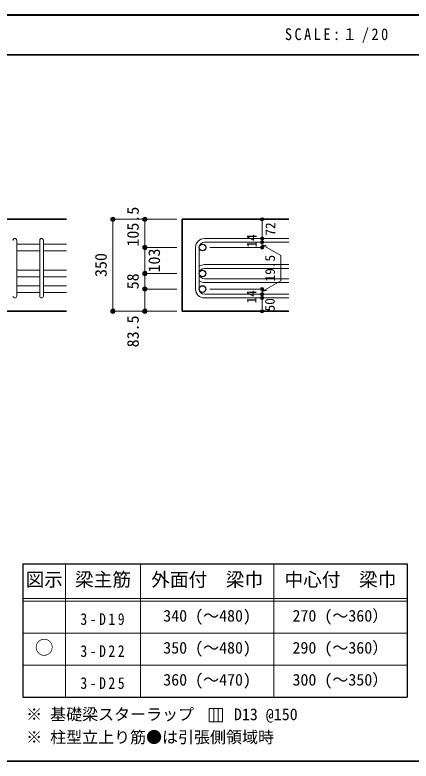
# Model space of a CAD drawing. Units: millimetres at full size, sheet at 1:20; some dimension numbers follow another scale. Extents: x -3982 to 3969, y -2797 to 2801.
# Drawn here: x 935 to 2422, y 2 to 2801 of the extents above; entities that cross this region are included whole.
import ezdxf
from ezdxf.enums import TextEntityAlignment as Align

# ---------------------------------------------------------------- set-up
doc = ezdxf.new("R2010")
doc.units = ezdxf.units.MM
doc.header["$LTSCALE"] = 20
doc.header["$PDMODE"] = 32
doc.header["$PDSIZE"] = 12
for name, color, linetype, lineweight in [('6-1_躯体線', 2, 'Continuous', 35), ('6-5_梁主筋', 7, 'Continuous', 18), ('6-6_S.T.P.', 7, 'Continuous', 18), ('6-7_文字', 7, 'Continuous', 18), ('6-D_寸法', 4, 'Continuous', 9), ('6-E_枠', 7, 'Continuous', 18), ('F-0_枠', 6, 'Continuous', 40)]:
    doc.layers.add(name, color=color, linetype=linetype, lineweight=lineweight)
doc.styles.add('ＭＳ ゴシック', font='')
doc.styles.get('ＭＳ ゴシック').set_extended_font_data('MS Gothic')

msp = doc.modelspace()

# ---------------------------------------------------------------- linework, layer by layer
at = {"layer": '6-1_躯体線'}
for p, q in [((1128.29, 2034.12), (128.29, 2034.12)), ((1562.96, 2034.12), (1962.96, 2034.12)), ((1562.96, 2034.12), (1562.96, 1689.12)), ((1128.29, 1689.12), (728.29, 1689.12)), ((1562.96, 1689.12), (1962.96, 1689.12))]:
    msp.add_line(p, q, dxfattribs=at)
at = {"layer": '6-5_梁主筋'}
for p, q in [((1028.29, 1941.07), (942.29, 1941.07)), ((1128.29, 1941.07), (1042.29, 1941.07)), ((1028.29, 1916.07), (942.29, 1916.07)), ((1128.29, 1916.07), (1042.29, 1916.07)), ((1028.29, 1843.12), (942.29, 1843.12)), ((1128.29, 1843.12), (1042.29, 1843.12)), ((1028.29, 1818.12), (942.29, 1818.12)), ((1128.29, 1818.12), (1042.29, 1818.12)), ((1028.29, 1785.12), (942.29, 1785.12)), ((1128.29, 1785.12), (1042.29, 1785.12)), ((1028.29, 1760.12), (942.29, 1760.12)), ((1128.29, 1760.12), (1042.29, 1760.12))]:
    msp.add_line(p, q, dxfattribs=at)
at = {"layer": '6-5_梁主筋', "color": 3, "lineweight": 25}
for centre in [(1639.46, 1928.57), (1639.46, 1830.62), (1639.46, 1772.62)]:
    msp.add_circle(centre, 12.5, dxfattribs=at)
at = {"layer": '6-6_S.T.P.'}
for p, q in [((1646.46, 1962.07), (1962.96, 1962.07)), ((942.29, 1746.12), (942.29, 1954.68)), ((1028.29, 1746.12), (1028.29, 1954.68)), ((1042.29, 1746.12), (1042.29, 1954.68)), ((1646.46, 1948.07), (1962.96, 1948.07)), ((1612.96, 1928.57), (1612.96, 1772.62)), ((1626.96, 1928.57), (1626.96, 1772.62)), ((1646.46, 1864.12), (1962.96, 1864.12)), ((1646.46, 1850.12), (1962.96, 1850.12)), ((1646.46, 1811.12), (1962.96, 1811.12)), ((1646.46, 1797.12), (1962.96, 1797.12)), ((1646.46, 1753.12), (1962.96, 1753.12)), ((1646.46, 1739.12), (1962.96, 1739.12))]:
    msp.add_line(p, q, dxfattribs=at)
for centre, radius, start, end in [((935.29, 1955.07), 7, 0, 180), ((1035.29, 1955.07), 7, 0, 180), ((1646.46, 1928.57), 33.5, 90, 180), ((1646.46, 1928.57), 19.5, 90, 180), ((1646.46, 1830.62), 33.5, 90, 125.59765), ((1646.46, 1830.62), 19.5, 90, 180), ((1646.46, 1830.62), 19.5, 180, 270), ((1646.46, 1830.62), 33.5, 234.40235, 270), ((1646.46, 1772.62), 33.5, 180, 270), ((1646.46, 1772.62), 19.5, 180, 270), ((935.29, 1746.12), 7, 180, 0), ((1035.29, 1746.12), 7, 180, 0)]:
    msp.add_arc(centre, radius, start, end, dxfattribs=at)
at = {"layer": '6-7_文字'}
for p, q in [((1681.19, 198.82), (1681.19, 148.82)), ((1697.86, 198.82), (1697.86, 148.82))]:
    msp.add_line(p, q, dxfattribs=at)
msp.add_lwpolyline([(1664.53, 148.82), (1714.53, 148.82), (1714.53, 198.82), (1664.53, 198.82)], close=True, dxfattribs=at)
at = {"layer": '6-D_寸法'}
for p, q in [((1302.96, 2034.12), (1302.96, 1689.12)), ((1422.96, 2034.12), (1422.96, 1928.57)), ((1862.96, 1962.65), (1862.96, 2034.12)), ((1862.96, 1948.07), (1862.96, 1962.07)), ((1862.96, 1938.9), (1933.02, 1898.45)), ((1862.96, 1938.9), (1882.28, 1933.72)), ((1422.96, 1928.57), (1542.96, 1928.57)), ((1422.96, 1928.57), (1422.96, 1830.62)), ((1862.96, 1928.57), (1666.87, 1928.57)), ((1933.02, 1898.45), (1933.02, 1803.32)), ((1422.96, 1830.62), (1542.96, 1830.62)), ((1422.96, 1830.62), (1422.96, 1772.62)), ((1862.96, 1762.87), (1933.02, 1803.32)), ((1422.96, 1772.62), (1542.96, 1772.62)), ((1422.96, 1689.12), (1422.96, 1772.62)), ((1862.96, 1772.62), (1666.87, 1772.62)), ((1862.96, 1753.12), (1862.96, 1772.62)), ((1862.96, 1762.87), (1882.28, 1768.05)), ((1862.96, 1739.12), (1862.96, 1753.12)), ((1862.96, 1689.12), (1862.96, 1739.12)), ((1302.96, 1689.12), (1412.82, 1689.12)), ((1302.96, 1689.12), (1422.96, 1689.12)), ((1422.96, 1689.12), (1542.96, 1689.12))]:
    msp.add_line(p, q, dxfattribs=at)
for points in [[(1302.96, 2034.12), (1422.96, 2034.12), (1542.96, 2034.12)], [(1862.96, 1948.65), (1862.96, 1928.57), (1862.96, 1948.65)]]:
    msp.add_lwpolyline(points, dxfattribs=at)
for centre, radius in [((1302.96, 2034.12), 8), ((1302.96, 2034.12), 7.2), ((1302.96, 2034.12), 6.4), ((1302.96, 2034.12), 5.6), ((1302.96, 2034.12), 4.8), ((1302.96, 2034.12), 4), ((1302.96, 2034.12), 3.2), ((1302.96, 2034.12), 2.4), ((1302.96, 2034.12), 1.6), ((1302.96, 2034.12), 0.8), ((1422.96, 2034.12), 8), ((1422.96, 2034.12), 7.2), ((1422.96, 2034.12), 6.4), ((1422.96, 2034.12), 5.6), ((1422.96, 2034.12), 4.8), ((1422.96, 2034.12), 4), ((1422.96, 2034.12), 3.2), ((1422.96, 2034.12), 2.4), ((1422.96, 2034.12), 1.6), ((1422.96, 2034.12), 0.8), ((1862.96, 2034.12), 4), ((1862.96, 2034.12), 3.6), ((1862.96, 2034.12), 3.2), ((1862.96, 2034.12), 2.8), ((1862.96, 2034.12), 2.4), ((1862.96, 2034.12), 2), ((1862.96, 2034.12), 1.6), ((1862.96, 2034.12), 1.2), ((1862.96, 2034.12), 0.8), ((1862.96, 2034.12), 0.4), ((1862.96, 1962.07), 4), ((1862.96, 1962.07), 3.6), ((1862.96, 1962.07), 3.2), ((1862.96, 1962.07), 2.8), ((1862.96, 1962.07), 2.4), ((1862.96, 1962.07), 2), ((1862.96, 1962.07), 1.6), ((1862.96, 1962.07), 1.2), ((1862.96, 1962.07), 0.8), ((1862.96, 1962.07), 0.4), ((1422.96, 1928.57), 8), ((1422.96, 1928.57), 7.2), ((1422.96, 1928.57), 6.4), ((1422.96, 1928.57), 5.6), ((1422.96, 1928.57), 4.8), ((1422.96, 1928.57), 4), ((1422.96, 1928.57), 3.2), ((1862.96, 1948.07), 4), ((1862.96, 1928.57), 4), ((1862.96, 1948.07), 3.6), ((1862.96, 1928.57), 3.6), ((1862.96, 1948.07), 3.2), ((1862.96, 1928.57), 3.2), ((1862.96, 1948.07), 2.8), ((1862.96, 1928.57), 2.8), ((1862.96, 1948.07), 2.4), ((1862.96, 1948.07), 2), ((1862.96, 1948.07), 1.6), ((1862.96, 1948.07), 1.2), ((1862.96, 1948.07), 0.8), ((1862.96, 1948.07), 0.4), ((1422.96, 1928.57), 2.4), ((1422.96, 1928.57), 1.6), ((1422.96, 1928.57), 0.8), ((1862.96, 1928.57), 2.4), ((1862.96, 1928.57), 2), ((1862.96, 1928.57), 1.6), ((1862.96, 1928.57), 1.2), ((1862.96, 1928.57), 0.8), ((1862.96, 1928.57), 0.4), ((1422.96, 1830.62), 8), ((1422.96, 1830.62), 7.2), ((1422.96, 1830.62), 6.4), ((1422.96, 1830.62), 5.6), ((1422.96, 1830.62), 4.8), ((1422.96, 1830.62), 4), ((1422.96, 1830.62), 3.2), ((1422.96, 1830.62), 2.4), ((1422.96, 1830.62), 1.6), ((1422.96, 1830.62), 0.8), ((1422.96, 1772.62), 8), ((1422.96, 1772.62), 7.2), ((1422.96, 1772.62), 6.4), ((1422.96, 1772.62), 5.6), ((1422.96, 1772.62), 4.8), ((1422.96, 1772.62), 4), ((1422.96, 1772.62), 3.2), ((1422.96, 1772.62), 2.4), ((1422.96, 1772.62), 1.6), ((1422.96, 1772.62), 0.8), ((1862.96, 1772.62), 4), ((1862.96, 1772.62), 3.6), ((1862.96, 1772.62), 3.2), ((1862.96, 1772.62), 2.8), ((1862.96, 1772.62), 2.4), ((1862.96, 1772.62), 2), ((1862.96, 1772.62), 1.6), ((1862.96, 1772.62), 1.2), ((1862.96, 1772.62), 0.8), ((1862.96, 1772.62), 0.4), ((1862.96, 1753.12), 4), ((1862.96, 1739.12), 4), ((1862.96, 1753.12), 3.6), ((1862.96, 1739.12), 3.6), ((1862.96, 1753.12), 3.2), ((1862.96, 1739.12), 3.2), ((1862.96, 1753.12), 2.8), ((1862.96, 1739.12), 2.8), ((1862.96, 1753.12), 2.4), ((1862.96, 1739.12), 2.4), ((1862.96, 1753.12), 2), ((1862.96, 1739.12), 2), ((1862.96, 1753.12), 1.6), ((1862.96, 1739.12), 1.6), ((1862.96, 1753.12), 1.2), ((1862.96, 1739.12), 1.2), ((1862.96, 1753.12), 0.8), ((1862.96, 1739.12), 0.8), ((1862.96, 1753.12), 0.4), ((1862.96, 1739.12), 0.4), ((1302.96, 1689.12), 8), ((1302.96, 1689.12), 7.2), ((1302.96, 1689.12), 6.4), ((1302.96, 1689.12), 5.6), ((1302.96, 1689.12), 4.8), ((1302.96, 1689.12), 4), ((1302.96, 1689.12), 3.2), ((1302.96, 1689.12), 2.4), ((1302.96, 1689.12), 1.6), ((1302.96, 1689.12), 0.8), ((1422.96, 1689.12), 8), ((1422.96, 1689.12), 7.2), ((1422.96, 1689.12), 6.4), ((1422.96, 1689.12), 5.6), ((1422.96, 1689.12), 4.8), ((1422.96, 1689.12), 4), ((1422.96, 1689.12), 3.2), ((1422.96, 1689.12), 2.4), ((1422.96, 1689.12), 1.6), ((1422.96, 1689.12), 0.8), ((1862.96, 1689.12), 4), ((1862.96, 1689.12), 3.6), ((1862.96, 1689.12), 3.2), ((1862.96, 1689.12), 2.8), ((1862.96, 1689.12), 2.4), ((1862.96, 1689.12), 2), ((1862.96, 1689.12), 1.6), ((1862.96, 1689.12), 1.2), ((1862.96, 1689.12), 0.8), ((1862.96, 1689.12), 0.4)]:
    msp.add_circle(centre, radius, dxfattribs=at)
at = {"layer": '6-D_寸法', "color": 7}
for p in [(1302.96, 2034.12), (1422.96, 2034.12), (1862.96, 2034.12), (1862.96, 1962.07), (1422.96, 1928.57), (1862.96, 1948.07), (1862.96, 1928.57), (1422.96, 1830.62), (1422.96, 1772.62), (1862.96, 1772.62), (1862.96, 1753.12), (1862.96, 1739.12), (1302.96, 1689.12), (1422.96, 1689.12), (1862.96, 1689.12)]:
    msp.add_point(p, dxfattribs=at)
at = {"layer": '6-E_枠', "color": 3, "lineweight": 25}
for p, q in [((965.14, 741.85), (965.14, 241.85)), ((965.14, 741.85), (2406.83, 741.85)), ((2406.83, 741.85), (2406.83, 241.85)), ((965.14, 241.85), (2406.83, 241.85))]:
    msp.add_line(p, q, dxfattribs=at)
at = {"layer": '6-E_枠'}
for p, q in [((1125.14, 741.85), (1125.14, 241.85)), ((1406.83, 741.85), (1406.83, 241.85)), ((1906.83, 741.85), (1906.83, 241.85)), ((965.14, 611.85), (2406.83, 611.85)), ((965.14, 601.85), (2406.83, 601.85)), ((965.14, 481.85), (2406.83, 481.85)), ((965.14, 361.85), (2406.83, 361.85))]:
    msp.add_line(p, q, dxfattribs=at)
at = {"layer": 'F-0_枠'}
msp.add_line((-3981.92, 2800.77), (3969.4, 2800.77), dxfattribs=at)
at = {"layer": 'F-0_枠', "color": 2, "lineweight": 35}
for p, q in [((-3981.92, 2650.77), (2482.4, 2650.77)), ((2482.4, 1.97), (-3981.92, 1.97))]:
    msp.add_line(p, q, dxfattribs=at)

# ---------------------------------------------------------------- texts
at = {"layer": '6-7_文字', "color": 2, "style": 'ＭＳ ゴシック'}
for s, p in [('図示', (975.14, 641.85)), ('梁主筋', (1160.98, 641.85)), ('外面付\u3000梁巾', (1446.83, 641.85)), ('中心付\u3000梁巾', (1946.83, 641.85)), ('○', (1010.14, 386.85))]:
    msp.add_text(s, height=51.32, dxfattribs=at).set_placement(p, align=Align.BOTTOM_LEFT)
at = {"layer": '6-7_文字', "style": 'ＭＳ ゴシック'}
for s, p in [('340 (～480)', (1491.83, 511.85)), ('270 (～360）', (1976.83, 511.85)), ('350 (～480)', (1491.83, 391.85)), ('290 (～360）', (1976.83, 391.85)), ('300 (～350）', (1976.83, 271.85)), ('360 (～470)', (1491.83, 271.85)), ('※ 基礎梁スターラップ     D13 @150', (977.51, 142.13)), ('※ 柱型立上り筋●は引張側領域時', (977.51, 56.45))]:
    msp.add_text(s, height=43.99, dxfattribs=at).set_placement(p, align=Align.BOTTOM_LEFT)
at = {"layer": '6-7_文字', "color": 2, "insert": (1948.17, 2695.77), "char_height": 43.99, "attachment_point": 7, "style": 'ＭＳ ゴシック'}
msp.add_mtext('\\T1.34;\\W0.9;SCALE:１/20', dxfattribs=at)
at = {"layer": '6-7_文字', "char_height": 43.99, "attachment_point": 7, "style": 'ＭＳ ゴシック'}
for s, insert in [('\\T1.38;\\W0.85;3-D19', (1180.98, 511.85)), ('\\T1.38;\\W0.85;3-D22', (1180.98, 391.85)), ('\\T1.38;\\W0.85;3-D25', (1180.98, 271.85))]:
    msp.add_mtext(s, dxfattribs=dict(at, insert=insert))
at = {"layer": '6-D_寸法', "style": 'ＭＳ ゴシック'}
for s, height, p in [('105.5', 43.99, (1413.08, 1931.77)), ('72', 36.66, (1923.08, 1972.64)), ('14', 36.66, (1852.96, 1928.18)), ('350', 43.99, (1292.96, 1817.62)), ('103', 43.99, (1492.96, 1834.6)), ('19.5', 36.66, (1921.94, 1800.89)), ('58', 43.99, (1412.96, 1771.62)), ('14', 36.66, (1852.56, 1718.44)), ('50', 36.66, (1921.22, 1688.61)), ('83.5', 43.99, (1413.27, 1553.83))]:
    msp.add_text(s, height=height, rotation=90, dxfattribs=at).set_placement(p, align=Align.BOTTOM_LEFT)

doc.saveas('drawing.dxf')
